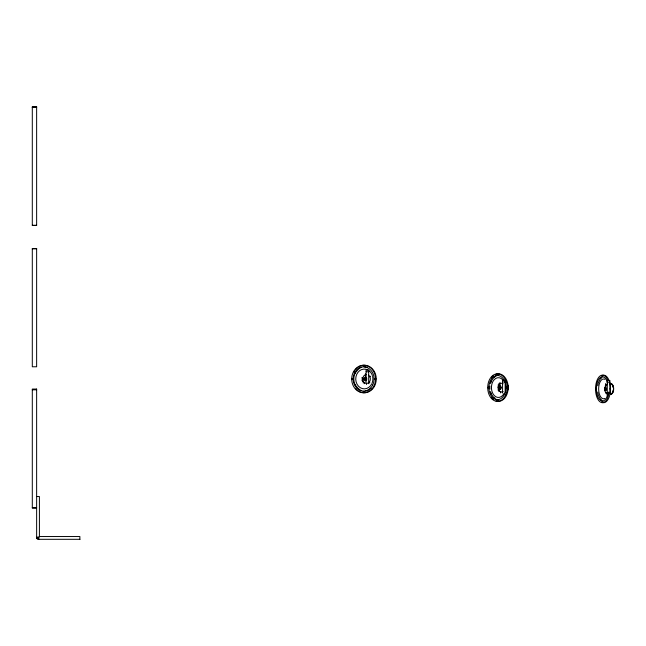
<?xml version="1.0" encoding="UTF-8"?>
<svg xmlns="http://www.w3.org/2000/svg" width="646" height="646" viewBox="0 0 646 646"><rect width="100%" height="100%" fill="white"/><g stroke="black" fill="none" stroke-linecap="round" stroke-linejoin="round"><path stroke-width="0.97" d="M365.418 380.72L365.418 373.784M499.972 389.32L499.972 382.384M605.512 390.644L605.512 383.708M366.508 384.475L366.548 383.482C370.634 383.344 371.725 377.248 368.486 375.165M503.137 391.484C496.984 394.779 496.984 380.47 503.137 383.764M366.548 383.482C361.502 383.353 361.502 374.696 366.548 374.567M606.699 394.213L606.86 393.252L605.859 392.098L605.463 392.784M607.442 384.491L606.319 385.089L605.286 387.794L604.753 387.471M500.513 392.889L500.739 391.936M606.037 393.664L606.319 392.808M603.84 402.127L603.364 402.143M603.364 375.673L603.84 375.689M498.752 400.803L498.082 400.819L498.405 399.987M490.298 383.684A12.113 8.568 -90 0 1 490.984 381.511L494.125 377.078A12.113 8.568 90 0 1 498.405 375.455M364.118 383.74L364.619 382.884M602.032 377.191A12.113 6.056 -90 0 0 600.57 378.403L598.349 382.836A12.113 6.056 -90 0 0 597.744 385.759M354.896 384.33A12.113 10.489 -90 0 1 355.219 372.912L359.055 368.478A12.113 10.489 90 0 1 361.59 367.267M610.212 389.385L610.155 388.375M498.769 391.468L499.326 390.782M498.688 375.027L498.042 374.478L498.752 374.365M363.133 382.86L363.819 382.182M605.027 391.646L605.286 390.103L604.753 390.321M364.659 392.316L363.835 391.944L364.643 391.541M369.544 389.457L370.998 388.173M364.643 366.427C363.327 367.178 364.053 364.473 364.78 365.894M369.9 376.796L370.634 376.214M498.147 390.321L498.825 389.853M362.374 381.721L363.205 381.253M507.481 387.051L507.465 388.117M353.225 379.509L353.217 378.451M497.759 388.997L498.51 388.779M361.897 380.397L362.818 380.179M353.087 378.435L352.619 378.992L352.982 379.517M32.3 107.196L36.636 107.196M32.3 107.365L36.636 107.365M32.3 225.276L36.636 225.276M32.3 248.863L36.636 248.863M366.096 371.749L368.696 371.749M363.916 378.984L366.92 378.984M502.564 381.931L505.164 381.931M607.28 382.157L609.881 382.157M498.744 387.584L501.199 387.584M606.376 388.908L604.64 388.908L605.205 388.949M32.3 389.837L36.636 389.813M36.636 496.548L39.406 496.548L39.406 537.173A1.389 1.389 0 0 0 39.188 536.939M32.3 507.748L36.636 507.748M39.253 536.535L79.878 536.535L79.878 539.313M39.002 538.166L36.636 538.166L36.636 508.442M79.983 539.313L38.267 539.313L38.267 536.939M361.736 378.968L362.689 379.024M497.63 387.568L498.405 387.624M606.86 393.252L607.442 393.406M361.897 377.547L362.818 377.87M497.759 386.147L498.51 386.47M498.147 384.822L498.825 385.396M361.59 390.668A12.113 10.489 -90 0 1 359.055 389.457L355.219 385.024A6.234 6.08 8.4 0 1 355.558 384.41M495.474 398.953A12.113 8.568 -90 0 1 494.125 398.057L490.984 393.624A12.113 8.568 -90 0 1 490.298 391.46M369.286 382.182L369.875 382.86M605.027 386.138L605.504 386.72M498.769 383.676L499.326 384.475M602.032 400.593A12.113 6.056 -90 0 1 600.57 399.381L598.349 394.948A12.113 6.056 -90 0 1 597.744 392.025M605.463 385L605.859 385.791M368.486 382.884L368.89 383.74M606.037 384.128L606.319 385.089M502.378 391.936L502.523 392.889M609.881 393.01L609.881 380.421L607.28 380.421L607.28 393.01M505.164 392.784L505.164 380.195L502.564 380.195L502.564 392.784M368.696 382.61L368.696 370.021L366.096 370.021L366.096 382.61M38.905 539.127A1.389 1.389 0 0 1 37.226 536.939M610.583 384.112A4.95 2.479 -90 0 1 613.7 388.892A4.95 2.479 -90 0 1 610.583 393.672M610.745 383.942A4.95 2.479 -90 0 1 612.497 385.396M612.893 386.421A4.95 2.479 -90 0 1 613.143 387.608M613.143 390.176A4.95 2.479 -90 0 1 612.893 391.371M612.497 392.397A4.95 2.479 -90 0 1 610.745 393.842M604.874 398.445A9.892 4.942 -90 0 1 598.648 388.892A9.892 4.942 -90 0 1 604.874 379.339M607.095 381.899A9.892 4.942 -90 0 1 607.652 383.223M607.652 394.561A9.892 4.942 -90 0 1 607.095 395.885M610.745 383.385A5.507 2.754 -90 0 1 613.498 388.892A5.507 2.754 -90 0 1 610.745 394.399M609.582 382.028A13.792 6.896 90 0 1 609.081 397.314A13.792 6.896 90 0 1 601.822 402.24M601.822 375.601A13.792 6.896 90 0 1 609.081 380.526M601.135 399.163A6.234 3.739 -49.9 0 1 600.57 399.381M600.57 378.403A6.234 3.739 49.9 0 1 601.135 378.621M608.257 392.025A12.113 6.056 -90 0 1 599.375 399.381A12.113 6.056 -90 0 1 598.123 380.324A12.113 6.056 -90 0 1 607.652 382.836M609.081 392.485A13.792 6.896 -90 0 1 599.238 401.15A13.792 6.896 -90 0 1 597.138 380.058A13.792 6.896 -90 0 1 607.886 380.526M504.138 393.244A9.892 6.993 -90 0 1 494.23 395.505A9.892 6.993 -90 0 1 492.922 381.439A9.892 6.993 -90 0 1 502.903 379.993M495.902 374.276A13.792 9.755 90 0 1 508.176 387.6A13.792 9.755 90 0 1 495.902 400.916M493.552 399.543A13.792 9.755 90 0 1 491.525 397.347M491.525 377.845A13.792 9.755 90 0 1 493.552 375.657M498.405 399.68A12.113 8.568 -90 0 1 496.193 399.268M489.91 389.15A12.113 8.568 -90 0 1 489.91 385.993M494.763 397.839A6.234 4.595 -40.2 0 1 494.125 398.057M490.984 393.624A6.234 5.927 -46.1 0 1 491.356 393.01M491.356 382.133A6.234 5.927 46.1 0 1 490.984 381.511M494.125 377.078A6.234 4.595 40.2 0 1 494.763 377.304M504.849 381.511A12.113 8.568 -90 0 1 497.678 399.68A12.113 8.568 -90 0 1 489.781 382.133A12.113 8.568 -90 0 1 504.445 380.623M507.667 385.097A4.95 3.496 -90 0 1 508.136 387.568M508.014 388.852A4.95 3.496 -90 0 1 507.667 390.047M507.619 384.822A5.507 3.892 -90 0 1 507.619 390.321M371.716 383.918A9.892 8.568 -90 0 1 360.234 387.673A9.892 8.568 -90 0 1 356.649 374.527A9.892 8.568 -90 0 1 367.921 370.005M368.583 370.4A9.892 8.568 -90 0 1 372.354 375.592M372.572 376.408A9.892 8.568 -90 0 1 372.064 383.151M358.352 367.057A13.792 11.943 90 0 1 376.109 376.755A13.792 11.943 90 0 1 361.994 392.518M361.235 392.316A13.792 11.943 90 0 1 359.039 391.363M358.352 390.935A13.792 11.943 90 0 1 355.881 388.747M353.984 372.104A13.792 11.943 90 0 1 354.848 370.602M355.881 369.246A13.792 11.943 90 0 1 357.69 367.526M364.304 366.855A12.113 10.489 90 0 1 367.017 367.267M368.737 389.942A12.113 10.489 -90 0 1 365.216 391.032M359.741 389.239A6.234 5.144 -24 0 1 359.055 389.457M355.558 373.525A6.234 6.08 -8.4 0 1 355.219 372.912M359.055 368.478A6.234 5.144 24 0 1 359.741 368.696M366.718 379.848A1.736 1.502 -90 0 1 364.449 380.308A1.736 1.502 -90 0 1 364.449 377.652A1.736 1.502 -90 0 1 366.718 378.112M595.669 388.771C595.919 390.725 596.581 387.447 595.669 388.771M602.145 401.723C602.427 403.677 603.001 400.391 602.145 401.723M602.145 375.802C602.403 377.797 603.017 374.494 602.145 375.802M487.908 387.447C488.319 389.473 489.135 386.025 487.908 387.447M497.065 400.399C497.517 402.426 498.236 398.97 497.065 400.399M351.949 378.847C352.538 380.914 353.362 377.377 351.949 378.847M363.165 391.799C363.746 393.858 364.578 390.329 363.165 391.799M497.065 374.478C497.468 376.529 498.276 373.105 497.065 374.478M506.222 387.43C506.625 389.481 507.433 386.058 506.222 387.43M363.165 365.878C363.69 367.962 364.627 364.457 363.165 365.878M374.381 378.831C374.914 380.914 375.835 377.409 374.381 378.831M375.068 378.831C375.601 380.914 376.529 377.409 375.068 378.831M36.636 106.687L32.3 106.687L32.3 225.47L36.636 225.47L36.636 106.687M36.636 248.516L32.3 248.516L32.3 366.775L36.636 366.775L36.636 248.516M36.636 389.062L32.3 389.062L32.3 508.095L36.636 508.095L36.636 389.062M606.126 390.136A1.736 0.864 -90 0 0 605.738 387.229A1.736 0.864 -90 0 0 604.672 389.352A1.736 0.864 -90 0 0 606.126 390.136M505.899 394.496A13.792 9.755 -90 0 0 497.452 373.808A13.792 9.755 -90 0 0 489.006 394.496A13.792 9.755 -90 0 0 505.899 394.496M500.836 388.811A1.736 1.227 -90 0 0 500.287 385.912A1.736 1.227 -90 0 0 498.785 388.036A1.736 1.227 -90 0 0 500.836 388.811M372.702 385.024A12.113 10.489 -90 0 0 363.617 366.855A12.113 10.489 -90 0 0 354.533 385.024A12.113 10.489 -90 0 0 372.702 385.024M372.08 388.747A13.792 11.943 -90 0 0 366.726 365.676A13.792 11.943 -90 0 0 352.102 382.569A13.792 11.943 -90 0 0 372.08 388.747"/></g></svg>
